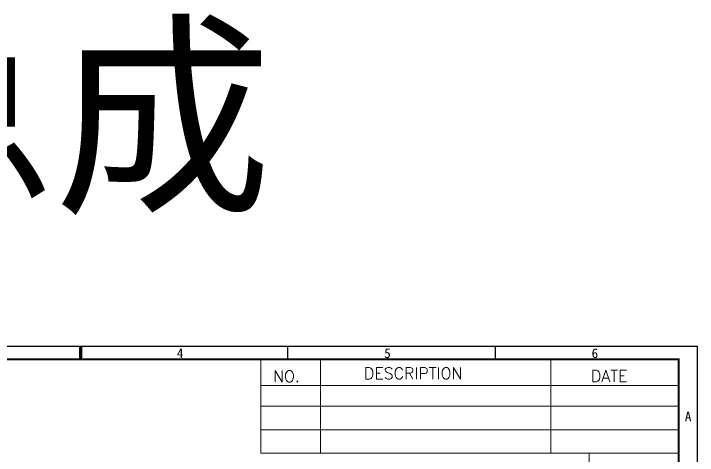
# Model space of a CAD drawing. Header units: millimetres. Extents: x 1387 to 2553, y -68 to 207.
# Drawn here: x 2389.6 to 2543.8, y 107.2 to 206.9 of the extents above; entities that cross this region are included whole.
import ezdxf

# ---------------------------------------------------------------- set-up
doc = ezdxf.new("R2010")
doc.units = ezdxf.units.MM
doc.layers.add('DIM', color=3, linetype='Continuous')
doc.styles.add('romans', font='romans.shx')
doc.styles.add('XR', font='simhei.ttf')

msp = doc.modelspace()

# ---------------------------------------------------------------- linework, layer by layer
for p, q in [((2451.443, 128.894, 2.434), (2451.443, 131.867, 2.434)), ((2498.234, 128.894, 2.434), (2498.234, 131.867, 2.434)), ((2539.613, 107.748, 2.434), (2539.613, 13.565, 2.434))]:
    msp.add_line(p, q)
at = {"elevation": 2.434}
msp.add_lwpolyline([(2404.652, 128.894, 0, 3.781, 0), (2404.652, 130.475, 0.756, 0.756, 0), (2404.652, 131.867, 0.756, 0.756, 0)], format="xyseb", dxfattribs=at)
msp.add_lwpolyline([(2264.278, 131.867), (2543.805, 131.867), (2543.805, -66.379), (2264.278, -66.379), (2264.278, 131.867)], dxfattribs=at)
at = {"color": 7, "linetype": 'Continuous', "const_width": 0.481, "elevation": 2.434}
msp.add_lwpolyline([(2268.471, -63.405), (2539.613, -63.405), (2539.613, 128.894), (2268.471, 128.894)], close=True, dxfattribs=at)
at = {"lineweight": 9, "elevation": 2.434}
for points in [[(2445.323, 128.894), (2445.323, 113.034), (2539.613, 113.034)], [(2458.781, 128.894), (2458.781, 113.034)], [(2510.768, 128.894), (2510.768, 113.034)], [(2445.323, 123.607), (2445.323, 107.748), (2539.613, 107.748)], [(2458.781, 123.607), (2458.781, 107.748)], [(2510.768, 123.607), (2510.768, 107.748)], [(2445.323, 122.968), (2539.613, 122.968)]]:
    msp.add_lwpolyline(points, dxfattribs=at)
msp.add_lwpolyline([(2539.613, 118.321), (2445.323, 118.321)], close=True, dxfattribs=at)
msp.add_lwpolyline([(2539.613, 118.321), (2445.323, 118.321)], close=True, dxfattribs=at)
at = {"layer": 'DIM', "lineweight": 5}
for q in [(2519.397, 13.565, 2.434), (2539.613, 107.748, 2.434)]:
    msp.add_line((2519.397, 107.748, 2.434), q, dxfattribs=at)

# ---------------------------------------------------------------- texts
at = {"lineweight": 9, "style": 'romans'}
for s, height, p in [('DESCRIPTION', 2.60098, (2468.601, 124.455, 2.434)), ('NO.', 2.601, (2448.093, 123.785, 2.434)), ('DATE', 2.601, (2519.803, 123.828, 2.434))]:
    msp.add_text(s, height=height, dxfattribs=at).set_placement(p)
at = {"color": 1, "insert": (2349.568, 201.719, 2.455), "char_height": 36, "width": 230.43966, "attachment_point": 1, "style": 'XR'}
msp.add_mtext('总成', dxfattribs=at)
at = {"char_height": 2.181, "attachment_point": 1}
for s, insert, width in [('4', (2426.365, 131.375, 2.434), 1.75952), ('5', (2473.156, 131.375, 2.434), 1.824), ('6', (2519.948, 131.375, 2.434), 4.48389), ('A', (2540.985, 117.095, 2.434), 11.91611)]:
    msp.add_mtext(s, dxfattribs=dict(at, insert=insert, width=width))

doc.saveas('drawing.dxf')
